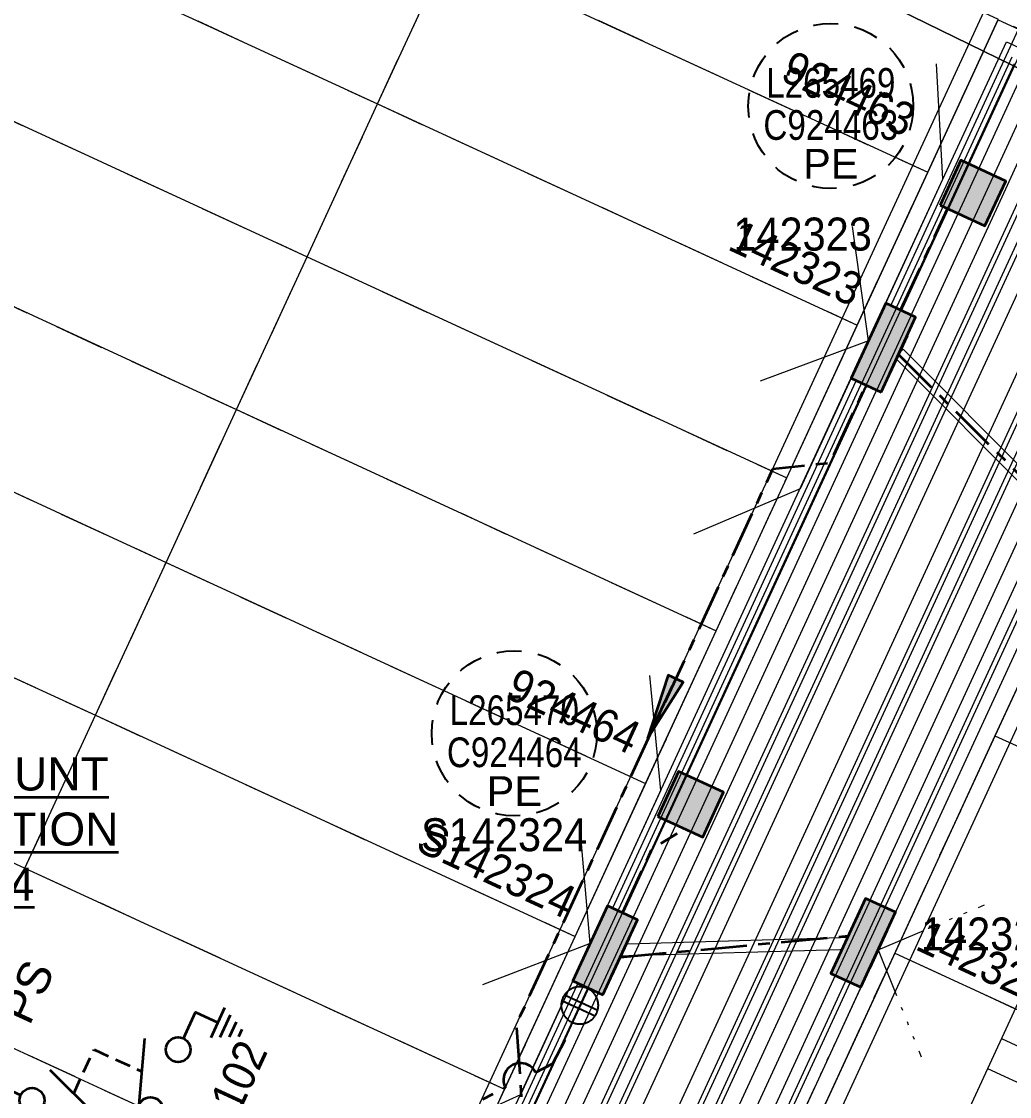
# Model space of a CAD drawing. Header units: metres. Extents: x 0 to 307451, y 0 to 6277344.
# Drawn here: x 305379.4 to 305439.2, y 6275134.6 to 6275199.8 of the extents above; entities that cross this region are included whole.
import ezdxf
from ezdxf.enums import TextEntityAlignment as Align

# ---------------------------------------------------------------- set-up
doc = ezdxf.new("R2010")
doc.units = ezdxf.units.M
for name, pattern in [('Cable Exist UG', [7, 4, -1, 1, -1]), ('CENTERX2', [4, 2.5, -0.5, 0.5, -0.5]), ('Dash', [5, 3, -2]), ('DASHED', [19.05, 12.7, -6.35]), ('IE Trench LV', [6, 4, -2]), ('PHANTOMX2', [6.6, 3, -0.75, 0.2, -0.75, 0.2, -0.75, 0.2, -0.75])]:
    doc.linetypes.add(name, pattern=pattern)
doc.layers.get('0').update_dxf_attribs({"color": 6})
for name, color, linetype, lineweight in [('_User Miscellaneous1', 30, 'Continuous', 13), ('_User_HV_Exist', 1, 'Continuous', 35), ('_User_LV_Exist', 5, 'Continuous', 35), ('_User_SL_Exist', 4, 'Continuous', 35), ('Cadastre Developer_SP_NEW', 92, 'Continuous', 15), ('Cadastre Land Parcels_SP_EXT', 118, 'Continuous', 15)]:
    doc.layers.add(name, color=color, linetype=linetype, lineweight=lineweight)
doc.layers.add('_User Miscellaneous10', color=252, linetype='Continuous', lineweight=13, plot=False, transparency=0.75)
doc.layers.add('_User Miscellaneous12', color=252, linetype='Continuous', lineweight=13, plot=False, transparency=0.5)
for name, color, linetype in [('Equip_SP_LV_EXT', 7, 'Continuous'), ('Equip_SP_SL_EXT', 7, 'Continuous'), ('Equip_SP_SL_NEW', 2, 'Continuous'), ('Notes', 7, 'Continuous'), ('Notes_SL_MISC', 4, 'Continuous'), ('SupportsUG_SP_LV_EXT', 7, 'Continuous')]:
    doc.layers.add(name, color=color, linetype=linetype)
doc.styles.add('ARIAL', font='arial.ttf', dxfattribs={"height": 2})
doc.styles.add('ieISOCP', font='arial.ttf', dxfattribs={"height": 1.5})
doc.styles.get("Standard").update_dxf_attribs({"font": 'arial.ttf'})
doc.styles.add('SWG_LABEL', font='arial.ttf')
doc.styles.add('SWITCH_LABEL', font='arial.ttf', dxfattribs={"height": 2})
doc.linetypes.add('IE Trench HV', pattern='A,4,-0.4,["/",Standard,S=2,R=0,X=0.25,Y=-1],-1.6', length=6)

# ---------------------------------------------------------------- blocks, each defined once
blk = doc.blocks.new('*U240')
at = {"width": 0.9}
blk.add_attdef('ASSET_NUM', text='', height=2, dxfattribs=at).set_placement((4, 2), align=Align.MIDDLE_LEFT)
for tag, p, flags in [('SUBURB', (-2, 0), 1), ('STREETNAME', (-1.8, 0), 9), ('PARENT', (-1.6, 0), 9), ('NOTES', (-1.4, 0), 9), ('LOCATION', (-1.2, 0), 9), ('LEGEND', (-1, 0), 9), ('USAGE', (-0.8, 0), 9), ('SUPPORT_TYPE', (-0.6, 0), 9), ('STATE', (-0.4, 0), 9), ('OWNED_BY', (-0.2, 0), 9)]:
    blk.add_attdef(tag, p, '', height=0.2, rotation=270, dxfattribs=dict(flags=flags))
blk.add_wipeout([(1, 2.5), (1, -2.5), (-1, -2.5), (-1, 2.5)])
at = {"layer": 'SupportsUG_SP_LV_EXT'}
h = blk.add_hatch(color=256, dxfattribs=at)
h.dxf.hatch_style = 1
h.paths.add_polyline_path([(-1, 2.5), (-1, -1.25), (-1, 1.25), (-1, -2.5), (1, -2.5), (1, 2.5)])
blk.add_lwpolyline([(-1, 2.5), (-1, -1.25), (-1, 1.25), (-1, -2.5), (1, -2.5), (1, 2.5)], close=True)
blk = doc.blocks.new('*U238')
at = {"width": 0.9}
blk.add_attdef('ASSET_NUM', text='', height=2, dxfattribs=at).set_placement((4, 2), align=Align.MIDDLE_LEFT)
for tag, p, flags in [('SUBURB', (-2, 0), 1), ('STREETNAME', (-1.8, 0), 9), ('PARENT', (-1.6, 0), 9), ('NOTES', (-1.4, 0), 9), ('LOCATION', (-1.2, 0), 9), ('LEGEND', (-1, 0), 9), ('USAGE', (-0.8, 0), 9), ('SUPPORT_TYPE', (-0.6, 0), 9), ('STATE', (-0.4, 0), 9), ('OWNED_BY', (-0.2, 0), 9)]:
    blk.add_attdef(tag, p, '', height=0.2, rotation=270, dxfattribs=dict(flags=flags))
blk.add_wipeout([(1, 2.5), (1, -2.5), (-1, -2.5), (-1, 2.5)])
at = {"layer": 'SupportsUG_SP_LV_EXT'}
h = blk.add_hatch(color=256, dxfattribs=at)
h.dxf.hatch_style = 1
h.paths.add_polyline_path([(-1, 2.5), (-1, -1.25), (-1, 1.25), (-1, -2.5), (1, -2.5), (1, 2.5)])
blk.add_lwpolyline([(-1, 2.5), (-1, -1.25), (-1, 1.25), (-1, -2.5), (1, -2.5), (1, 2.5)], close=True)
blk = doc.blocks.new('*U237')
at = {"layer": 'Equip_SP_SL_EXT'}
h = blk.add_hatch(color=256, dxfattribs=at)
h.dxf.hatch_style = 1
h.paths.add_polyline_path([(-1.5, 1.5), (-1.5, -1.5), (1.5, -1.5), (1.5, 1.5)])
blk.add_lwpolyline([(-1.5, 1.5), (-1.5, -1.5), (1.5, -1.5), (1.5, 1.5)], close=True)
at = {"width": 0.9, "flags": 8}
blk.add_attdef('ASSET_NUM', text='', height=2, dxfattribs=at).set_placement((4, 2), align=Align.MIDDLE_LEFT)
at = {"flags": 1}
blk.add_attdef('Z', (-2.351, -1.813), '', height=0.2, rotation=270, dxfattribs=at)
at = {"flags": 9}
for tag, p in [('NOTES', (-2, -1.813)), ('SUBURB', (-1.8, -1.813)), ('STREETNAME', (-1.6, -1.813)), ('LOCATION', (-1.4, -1.813)), ('LEGEND', (-1.2, -1.813)), ('USAGE', (-1, -1.813)), ('STATE', (-0.8, -1.813)), ('OWNED_BY', (-0.6, -1.813)), ('COLUMN_TYPE', (-0.4, -1.813)), ('STREET_CODE', (-0.2, -1.813)), ('STRUCTURE_PLANT_NUMBER', (0.031, -1.813))]:
    blk.add_attdef(tag, text='', height=0.2, rotation=270, dxfattribs=at).set_placement(p, align=Align.MIDDLE_LEFT)
blk = doc.blocks.new('SWG_SIE_ES_NEW')
for p, q in [((2.5, 0.75), (6.259, 2.118)), ((8, -1.5), (10, -1.5)), ((8.25, -2), (9.75, -2)), ((8.5, -2.5), (9.5, -2.5)), ((8.75, -3), (9.25, -3))]:
    blk.add_line(p, q)
blk.add_lwpolyline([(1.75, 0), (0, 0)])
at = {"flags": 128}
blk.add_lwpolyline([(7.25, 0), (9, 0), (9, -1.5)], dxfattribs=at)
for centre in [(2.5, 0), (6.5, 0)]:
    blk.add_circle(centre, 0.75)
at = {"flags": 1}
blk.add_attdef('Z', (0.121, -0.013), '', height=0.2, dxfattribs=at)
at = {"style": 'SWITCH_LABEL', "flags": 9}
blk.add_attdef('STREET_CODE', text='', height=0.2, dxfattribs=at).set_placement((0.121, -0.213), align=Align.MIDDLE_LEFT)
at = {"flags": 9}
for tag, p in [('ORIENTATION', (0.121, -0.413)), ('PARENT', (0.121, -0.613)), ('SUBURB', (0.121, -1.013)), ('STREETNAME', (0.121, -1.213)), ('USAGE', (0.121, -0.813)), ('OPERATED_BY', (0.103, -2.047)), ('OWNED_BY', (0.11, -1.824)), ('LOCATION', (0.121, -1.413)), ('NOTES', (0.121, -1.613)), ('MAINTAINED_BY', (0.102, -2.253))]:
    blk.add_attdef(tag, text='', height=0.2, dxfattribs=at).set_placement(p, align=Align.MIDDLE_LEFT)
at = {"style": 'ARIAL', "width": 0.9, "flags": 8}
blk.add_attdef('ASSET_NUM', text='', height=2, dxfattribs=at).set_placement((5.75, -4.5), align=Align.MIDDLE_CENTER)
blk = doc.blocks.new('SWG_SIE_SU_NEW')
at = {"linetype": 'CENTERX2'}
h = blk.add_hatch(color=256, dxfattribs=at)
h.dxf.hatch_style = 1
edge = h.paths.add_edge_path()
edge.add_arc((9, 0), 0.25, 0, 360)
at = {"linetype": 'Continuous'}
blk.add_line((6.25, 0.75), (2.491, 2.118), dxfattribs=at)
at = {"linetype": 'CENTERX2'}
for p, q in [((0, 0), (1.5, 0)), ((7, 0), (10, 0))]:
    blk.add_line(p, q, dxfattribs=at)
at = {"linetype": 'DASHED', "ltscale": 0.075}
blk.add_lwpolyline([(4.371, 1.434), (4.371, 4.371), (7.566, 4.371)], dxfattribs=at)
for centre in [(2.25, 0), (6.25, 0)]:
    blk.add_circle(centre, 0.75)
at = {"linetype": 'CENTERX2'}
blk.add_circle((9, 0), 0.25, dxfattribs=at)
at = {"flags": 8}
blk.add_attdef('ASSET_NUM', text='', height=2, rotation=180, dxfattribs=at).set_placement((-3, 0.012), align=Align.MIDDLE_LEFT)
at = {"flags": 1}
blk.add_attdef('Z', (0, 0), '', height=0.2, dxfattribs=at)
at = {"style": 'SWITCH_LABEL', "flags": 9}
blk.add_attdef('STREET_CODE', text='', height=0.2, dxfattribs=at).set_placement((0, 0), align=Align.MIDDLE_LEFT)
at = {"flags": 9}
for tag, p in [('ORIENTATION', (0, -0.2)), ('USAGE', (0, -0.6)), ('PARENT', (0, -0.4)), ('SUBURB', (0, -0.8)), ('STREETNAME', (0, -1)), ('LOCATION', (0, -1.2)), ('NOTES', (0, -1.4)), ('OPERATED_BY', (-0.009, -1.841)), ('OWNED_BY', (-0.003, -1.619)), ('MAINTAINED_BY', (-0.011, -2.048))]:
    blk.add_attdef(tag, text='', height=0.2, dxfattribs=at).set_placement(p, align=Align.MIDDLE_LEFT)
blk = doc.blocks.new('*U199')
at = {"linetype": 'Dash', "ltscale": 0.5}
blk.add_circle((0, 0), 5, dxfattribs=at)
at = {"insert": (0, -2.6), "char_height": 1.8, "attachment_point": 2}
blk.add_mtext('PE', dxfattribs=at)
at = {"width": 0.8}
blk.add_attdef('SNUMBER', text='', height=1.8, dxfattribs=at).set_placement((0, 0.5), align=Align.CENTER)
at = {"flags": 1}
blk.add_attdef('Z', (0, 0), '', height=0.2, dxfattribs=at)
at = {"width": 0.8}
blk.add_attdef('CNUMBER', text='', height=1.8, dxfattribs=at).set_placement((0, -0.25), align=Align.TOP_CENTER)
blk = doc.blocks.new('*U277')
at = {"layer": 'Equip_SP_LV_EXT'}
for p, q in [((-2.625, -3.042), (-0.611, -3.971)), ((-2.468, -2.701), (-0.452, -3.631))]:
    blk.add_line(p, q, dxfattribs=at)
at = {"layer": 'Equip_SP_LV_EXT', "flags": 128}
blk.add_lwpolyline([(-0.518, -3.808), (-0.507, -3.782), (-0.496, -3.757), (-0.486, -3.731), (-0.477, -3.705), (-0.468, -3.679), (-0.46, -3.653), (-0.452, -3.626), (-0.446, -3.599), (-0.439, -3.572), (-0.434, -3.545), (-0.429, -3.518), (-0.425, -3.491), (-0.422, -3.463), (-0.419, -3.436), (-0.417, -3.408), (-0.415, -3.381), (-0.414, -3.353), (-0.414, -3.326), (-0.415, -3.298), (-0.416, -3.27), (-0.418, -3.243), (-0.421, -3.215), (-0.424, -3.188), (-0.428, -3.161), (-0.433, -3.133), (-0.438, -3.106), (-0.444, -3.079), (-0.451, -3.053), (-0.458, -3.026), (-0.466, -3), (-0.475, -2.973), (-0.484, -2.947), (-0.494, -2.922), (-0.504, -2.896), (-0.515, -2.871), (-0.527, -2.846), (-0.539, -2.821), (-0.552, -2.797), (-0.566, -2.773), (-0.58, -2.749), (-0.595, -2.725), (-0.61, -2.702), (-0.626, -2.68), (-0.642, -2.658), (-0.659, -2.636), (-0.677, -2.614), (-0.695, -2.593), (-0.713, -2.573), (-0.732, -2.553), (-0.751, -2.533), (-0.771, -2.514), (-0.792, -2.496), (-0.813, -2.478), (-0.834, -2.46), (-0.856, -2.443), (-0.878, -2.426), (-0.9, -2.41), (-0.923, -2.395), (-0.947, -2.38), (-0.97, -2.366), (-0.994, -2.352), (-1.018, -2.339), (-1.043, -2.327), (-1.068, -2.315), (-1.093, -2.304), (-1.119, -2.293), (-1.144, -2.283), (-1.17, -2.274), (-1.197, -2.265), (-1.223, -2.257), (-1.25, -2.249), (-1.276, -2.243), (-1.303, -2.236), (-1.33, -2.231), (-1.358, -2.226), (-1.385, -2.222), (-1.412, -2.219), (-1.44, -2.216), (-1.467, -2.214), (-1.495, -2.212), (-1.522, -2.211), (-1.55, -2.211), (-1.578, -2.212), (-1.605, -2.213), (-1.633, -2.215), (-1.66, -2.218), (-1.688, -2.221), (-1.715, -2.225), (-1.742, -2.23), (-1.769, -2.235), (-1.796, -2.241), (-1.823, -2.248), (-1.85, -2.255), (-1.876, -2.263), (-1.902, -2.272), (-1.928, -2.281), (-1.954, -2.291), (-1.98, -2.301), (-2.005, -2.312), (-2.03, -2.324), (-2.055, -2.336), (-2.079, -2.349), (-2.103, -2.363), (-2.127, -2.377), (-2.15, -2.392), (-2.173, -2.407), (-2.196, -2.423), (-2.218, -2.439), (-2.24, -2.456), (-2.261, -2.474), (-2.282, -2.492), (-2.303, -2.51), (-2.323, -2.529), (-2.342, -2.548), (-2.361, -2.568), (-2.38, -2.589), (-2.398, -2.61), (-2.416, -2.631), (-2.433, -2.653), (-2.449, -2.675), (-2.465, -2.697), (-2.481, -2.72), (-2.495, -2.744), (-2.51, -2.767), (-2.523, -2.791), (-2.536, -2.815), (-2.549, -2.84), (-2.561, -2.865), (-2.572, -2.89), (-2.583, -2.916), (-2.593, -2.941), (-2.602, -2.967), (-2.611, -2.994), (-2.619, -3.02), (-2.626, -3.047), (-2.633, -3.073), (-2.639, -3.1), (-2.645, -3.127), (-2.65, -3.155), (-2.654, -3.182), (-2.657, -3.209), (-2.66, -3.237), (-2.662, -3.264), (-2.663, -3.292), (-2.664, -3.319), (-2.664, -3.347), (-2.664, -3.375), (-2.662, -3.402), (-2.66, -3.43), (-2.658, -3.457), (-2.655, -3.485), (-2.651, -3.512), (-2.646, -3.539), (-2.641, -3.566), (-2.635, -3.593), (-2.628, -3.62), (-2.621, -3.647), (-2.613, -3.673), (-2.604, -3.699), (-2.595, -3.725), (-2.585, -3.751), (-2.575, -3.777), (-2.563, -3.802), (-2.552, -3.827), (-2.539, -3.852), (-2.526, -3.876), (-2.513, -3.9), (-2.499, -3.924), (-2.484, -3.947), (-2.469, -3.97), (-2.453, -3.993), (-2.437, -4.015), (-2.42, -4.037), (-2.402, -4.058), (-2.384, -4.079), (-2.366, -4.1), (-2.347, -4.12), (-2.327, -4.139), (-2.307, -4.158), (-2.287, -4.177), (-2.266, -4.195), (-2.245, -4.213), (-2.223, -4.23), (-2.201, -4.246), (-2.178, -4.262), (-2.155, -4.278), (-2.132, -4.292), (-2.109, -4.307), (-2.085, -4.32), (-2.06, -4.334), (-2.036, -4.346), (-2.011, -4.358), (-1.985, -4.369), (-1.96, -4.38), (-1.934, -4.39), (-1.908, -4.399), (-1.882, -4.408), (-1.856, -4.416), (-1.829, -4.423), (-1.802, -4.43), (-1.775, -4.436), (-1.748, -4.442), (-1.721, -4.447), (-1.694, -4.451), (-1.666, -4.454), (-1.639, -4.457), (-1.611, -4.459), (-1.584, -4.46), (-1.556, -4.461), (-1.529, -4.461), (-1.501, -4.461), (-1.473, -4.459), (-1.446, -4.457), (-1.418, -4.455), (-1.391, -4.452), (-1.364, -4.448), (-1.336, -4.443), (-1.309, -4.438), (-1.282, -4.432), (-1.256, -4.425), (-1.229, -4.418), (-1.203, -4.41), (-1.176, -4.401), (-1.15, -4.392), (-1.124, -4.382), (-1.099, -4.372), (-1.074, -4.36), (-1.049, -4.349), (-1.024, -4.336), (-1, -4.323), (-0.976, -4.31), (-0.952, -4.296), (-0.928, -4.281), (-0.905, -4.266), (-0.883, -4.25), (-0.861, -4.234), (-0.839, -4.217), (-0.817, -4.199), (-0.796, -4.181), (-0.776, -4.163), (-0.756, -4.144), (-0.736, -4.124), (-0.717, -4.104), (-0.699, -4.084), (-0.681, -4.063), (-0.663, -4.042), (-0.646, -4.02), (-0.629, -3.998), (-0.613, -3.975), (-0.598, -3.952), (-0.583, -3.929), (-0.569, -3.906), (-0.555, -3.882), (-0.542, -3.857), (-0.53, -3.833)], close=True, dxfattribs=at)
at = {"layer": 'Equip_SP_LV_EXT', "flags": 9}
for tag, p in [('ACTUAL_STATUS', (0, 0)), ('OPERATING_VOLTAGE', (0, -0.6)), ('CONSTRUCTED_VOLTAGE', (0, -0.2)), ('NO_PHASES', (0, -0.4)), ('ORIENTATION', (0, -0.8)), ('OWNED_BY', (0, -1)), ('STATE', (0, -1.2)), ('SWITCH_TYPE', (0, -1.4)), ('USAGE', (0, -1.6)), ('NOTES', (0, -1.8))]:
    blk.add_attdef(tag, text='', height=0.2, dxfattribs=at).set_placement(p, align=Align.MIDDLE_LEFT)
at = {"layer": 'Equip_SP_LV_EXT', "flags": 1}
blk.add_attdef('Z', (0, 0), '', height=0.2, dxfattribs=at)
blk = doc.blocks.new('*U298')
h = blk.add_hatch(color=256)
h.dxf.hatch_style = 1
h.paths.add_polyline_path([(-0.444, -3.975), (0.497, -0.055), (-0.497, 0.056)])
blk.add_line((-0.055, -0.497), (-0.444, -3.975))
at = {"flags": 128}
blk.add_lwpolyline([(-0.444, -3.975), (0.497, -0.055), (-0.497, 0.056)], close=True, dxfattribs=at)
blk.add_circle((0, 0), 0.0001)
blk = doc.blocks.new('*U283')
at = {"transparency": 33554559}
for p, q in [((-50, 50), (-50, -50)), ((-50, -8), (50, -8)), ((-50, -10), (50, -10))]:
    blk.add_line(p, q, dxfattribs=at)

msp = doc.modelspace()

# ---------------------------------------------------------------- linework, layer by layer
at = {"layer": '_User Miscellaneous1'}
for p, q in [((305384.077, 6275078.6108), (305439.7709, 6275199.3232)), ((305384.6338, 6275078.0989), (305440.4247, 6275199.0216)), ((305432.279, 6275179.42), (305432.5341, 6275179.674)), ((305432.7893, 6275179.928), (305432.5341, 6275179.674)), ((305432.7893, 6275179.928), (305441.8131, 6275170.8641)), ((305432.279, 6275179.42), (305441.3029, 6275170.3561)), ((305414.7274, 6275143.8494), (305430.3491, 6275144.3059)), ((305414.7274, 6275143.8494), (305414.7379, 6275143.4896)), ((305430.3491, 6275144.3059), (305430.3596, 6275143.9461)), ((305430.3701, 6275143.5862), (305430.3596, 6275143.9461)), ((305414.7484, 6275143.1297), (305414.7379, 6275143.4896)), ((305414.7484, 6275143.1297), (305430.3701, 6275143.5862))]:
    msp.add_line(p, q, dxfattribs=at)
at = {"layer": '_User Miscellaneous10', "color": 2, "flags": 128}
for points in [[(305431.7292, 6275182.7038), (305435.196, 6275190.2172), (305434.7996, 6275197.2059)], [(305430.682, 6275180.4337), (305429.7176, 6275187.3669)], [(305430.6821, 6275180.4337), (305424.1239, 6275177.986)], [(305429.6349, 6275178.1636), (305426.5398, 6275171.456), (305420.0973, 6275168.7186)], [(305414.8772, 6275146.1785), (305418.1031, 6275153.1703), (305417.4508, 6275160.1398)], [(305413.8299, 6275143.9084), (305413.2169, 6275150.8816)], [(305413.8299, 6275143.9084), (305407.2963, 6275141.3959)], [(305412.7827, 6275141.6383), (305409.6007, 6275134.7423), (305403.2398, 6275131.8202)]]:
    msp.add_lwpolyline(points, dxfattribs=at)
at = {"layer": '_User Miscellaneous10', "color": 2, "linetype": 'PHANTOMX2', "flags": 128}
for points in [[(305431.2676, 6275143.5272), (305437.7162, 6275146.2504)], [(305431.2676, 6275143.5272), (305433.8837, 6275137.0345)], [(305430.2205, 6275141.2571), (305425.2935, 6275130.5761), (305426.6825, 6275123.7153)]]:
    msp.add_lwpolyline(points, dxfattribs=at)
at = {"layer": '_User_LV_Exist', "color": 4, "linetype": 'Cable Exist UG', "ltscale": 0.7, "flags": 128}
for points in [[(305410.5212, 6275136.0957), (305411.5714, 6275136.6266), (305412.5007, 6275138.4606)], [(305371.5203, 6275111.8861), (305368.8144, 6275113.1343), (305372.9698, 6275122.1427), (305390.5257, 6275114.0445), (305390.5257, 6275114.0445), (305390.5257, 6275114.0445), (305386.7044, 6275105.5055), (305390.9816, 6275103.6605), (305395.0939, 6275112.5629), (305397.5519, 6275113.4017), (305407.2625, 6275134.4483), (305408.6988, 6275135.1744)]]:
    msp.add_lwpolyline(points, dxfattribs=at)
at = {"layer": '_User_SL_Exist', "color": 4, "ltscale": 0.7}
msp.add_arc((305409.6046, 6275135.6323), 1.0271, 26.817998, 207.353553, dxfattribs=at)
at = {"layer": 'Cadastre Developer_SP_NEW', "linetype": 'Dash', "transparency": 33554534}
for p, q in [((305371.8934, 6275208.1907), (305400.9498, 6275194.7845)), ((305400.9498, 6275194.7845), (305405.2223, 6275204.0466)), ((305405.2223, 6275204.0466), (305434.2787, 6275190.6404)), ((305434.2787, 6275190.6404), (305438.5511, 6275199.9025)), ((305367.621, 6275198.9286), (305396.6774, 6275185.5224)), ((305396.6774, 6275185.5224), (305400.9498, 6275194.7845)), ((305400.9498, 6275194.7845), (305430.0062, 6275181.3783)), ((305430.0062, 6275181.3783), (305434.2787, 6275190.6404)), ((305363.3485, 6275189.6665), (305392.4049, 6275176.2603)), ((305392.4049, 6275176.2603), (305396.6774, 6275185.5224)), ((305396.6774, 6275185.5224), (305425.7338, 6275172.1162)), ((305425.7338, 6275172.1162), (305430.0062, 6275181.3783)), ((305359.0761, 6275180.4044), (305388.1325, 6275166.9982)), ((305388.1325, 6275166.9982), (305392.4049, 6275176.2603)), ((305392.4049, 6275176.2603), (305421.4613, 6275162.8541)), ((305421.4613, 6275162.8541), (305425.7338, 6275172.1162)), ((305354.8036, 6275171.1423), (305383.8601, 6275157.7361)), ((305444.4237, 6275169.6603), (305438.3501, 6275156.4936)), ((305383.8601, 6275157.7361), (305388.1325, 6275166.9982)), ((305388.1325, 6275166.9982), (305417.1889, 6275153.5921)), ((305417.1889, 6275153.5921), (305421.4613, 6275162.8541)), ((305350.5312, 6275161.8802), (305379.5876, 6275148.4741)), ((305379.5876, 6275148.4741), (305383.8601, 6275157.7361)), ((305383.8601, 6275157.7361), (305412.9165, 6275144.33)), ((305438.3501, 6275156.4936), (305432.2765, 6275143.3269)), ((305438.3501, 6275156.4936), (305467.4065, 6275143.0875)), ((305412.9165, 6275144.33), (305417.1889, 6275153.5921)), ((305375.3152, 6275139.212), (305379.5876, 6275148.4741)), ((305379.5876, 6275148.4741), (305408.644, 6275135.0679)), ((305408.644, 6275135.0679), (305412.9165, 6275144.33)), ((305432.2765, 6275143.3269), (305426.203, 6275130.1603)), ((305432.2765, 6275143.3269), (305461.3329, 6275129.9208)), ((305375.3152, 6275139.212), (305404.3716, 6275125.8058)), ((305404.3716, 6275125.8058), (305408.644, 6275135.0679))]:
    msp.add_line(p, q, dxfattribs=at)
at = {"layer": 'Cadastre Developer_SP_NEW'}
for p, q in [((305371.8934, 6275208.1907), (305400.9498, 6275194.7845)), ((305400.9498, 6275194.7845), (305405.2223, 6275204.0466)), ((305405.2223, 6275204.0466), (305434.2787, 6275190.6404)), ((305434.2787, 6275190.6404), (305438.5511, 6275199.9025)), ((305367.621, 6275198.9286), (305396.6774, 6275185.5224)), ((305396.6774, 6275185.5224), (305400.9498, 6275194.7845)), ((305363.3485, 6275189.6665), (305392.4049, 6275176.2603)), ((305392.4049, 6275176.2603), (305396.6774, 6275185.5224)), ((305359.0761, 6275180.4044), (305388.1325, 6275166.9982)), ((305388.1325, 6275166.9982), (305392.4049, 6275176.2603)), ((305392.4049, 6275176.2603), (305421.4613, 6275162.8541)), ((305421.4613, 6275162.8541), (305425.7338, 6275172.1162)), ((305354.8036, 6275171.1423), (305383.8601, 6275157.7361)), ((305444.4237, 6275169.6603), (305438.3501, 6275156.4936)), ((305383.8601, 6275157.7361), (305388.1325, 6275166.9982)), ((305388.1325, 6275166.9982), (305417.1889, 6275153.5921)), ((305417.1889, 6275153.5921), (305421.4613, 6275162.8541)), ((305350.5312, 6275161.8802), (305379.5876, 6275148.4741)), ((305379.5876, 6275148.4741), (305383.8601, 6275157.7361)), ((305375.3152, 6275139.212), (305379.5876, 6275148.4741)), ((305375.3152, 6275139.212), (305404.3716, 6275125.8058)), ((305404.3716, 6275125.8058), (305408.644, 6275135.0679))]:
    msp.add_line(p, q, dxfattribs=at)
at = {"layer": 'Cadastre Developer_SP_NEW', "linetype": 'Dash', "ltscale": 0.5, "transparency": 33554521, "flags": 128}
msp.add_lwpolyline([(305380.4373, 6275226.7268), (305380.4376, 6275226.7266), (305409.486, 6275213.3233), (305438.55, 6275199.9128), (305454.894, 6275192.3714), (305483.9499, 6275178.9647), (305513.006, 6275165.5578), (305529.35, 6275158.0164), (305557.5127, 6275145.0218), (305585.6752, 6275132.0272), (305602.0193, 6275124.4858), (305631.8308, 6275110.7304), (305654.5572, 6275100.2441)], dxfattribs=at)
at = {"layer": 'Cadastre Land Parcels_SP_EXT', "linetype": 'Continuous'}
for points in [[(305650.7, 6275093.908), (305692.359, 6275185.466), (305633.333, 6275213.957), (305421.066, 6275316.415), (305379.528, 6275226.405), (305635.511, 6275101.328), (305650.7, 6275093.908)], [(305650.7, 6275093.908), (305635.511, 6275101.328), (305379.528, 6275226.405), (305313.337, 6275082.977), (305578.448, 6275053.973), (305619.597, 6275025.44), (305636.269, 6275062.148), (305650.7, 6275093.908)]]:
    msp.add_lwpolyline(points, close=True, dxfattribs=at)

# ---------------------------------------------------------------- block references
at = {"layer": '_User_HV_Exist', "linetype": 'CENTERX2'}
ref = msp.add_blockref('SWG_SIE_SU_NEW', (305377.9732, 6275135.3408), dxfattribs=dict(at, rotation=335.2321440047967))
ref.add_attrib('ASSET_NUM', 'D1098', dxfattribs={"layer": '0', "height": 2.5, "rotation": 335.232144, "style": 'SWG_LABEL'}).set_placement((305366.8783, 6275140.6329), align=Align.MIDDLE_LEFT)
ref = msp.add_blockref('SWG_SIE_ES_NEW', (305386.1453, 6275131.5703), dxfattribs=dict(at, rotation=65.23214400479671))
ref.add_attrib('ASSET_NUM', 'D1102', dxfattribs={"layer": '0', "height": 2, "rotation": 65.232144, "style": 'ARIAL', "width": 0.9}).set_placement((305391.872, 6275134.4346), align=Align.MIDDLE_CENTER)
at = {"layer": '_User_LV_Exist', "rotation": 341.302948436544}
msp.add_blockref('*U298', (305419.0054, 6275159.9482), dxfattribs=at)
at = {"layer": '_User_SL_Exist', "rotation": 65.23214400591215}
for p in [(305437.012, 6275189.3793), (305419.9191, 6275152.3324)]:
    msp.add_blockref('*U237', p, dxfattribs=at)
at = {"layer": 'Notes_SL_MISC', "linetype": 'ByBlock', "lineweight": -2}
for p, values in [((305428.405, 6275194.6594), {'SNUMBER': 'L265469', 'CNUMBER': 'C924463'}), ((305409.2316, 6275156.6419), {'SNUMBER': 'L265470', 'CNUMBER': 'C924464'})]:
    msp.add_blockref('*U199', p, dxfattribs=at).add_auto_attribs(values)

# ---------------------------------------------------------------- texts
at = {"layer": '_User_HV_Exist', "color": 6, "linetype": 'IE Trench HV', "insert": (305365.0594, 6275155.1771), "char_height": 2, "width": 22.189354, "attachment_point": 1, "style": 'ieISOCP'}
msp.add_mtext('\\pi2.8484;{\\L\\C256;PAD MOUNT \\P\\pi2.3457;SUBSTATION \\P\\pi7.3362;35104}', dxfattribs=at)
at = {"layer": '_User_HV_Exist', "insert": (305378.9679, 6275139.287), "char_height": 2, "attachment_point": 4, "rotation": 65.232144}
msp.add_mtext('PS', dxfattribs=at)

# ---------------------------------------------------------------- next in the draw order: block references
at = {"layer": '_User Miscellaneous1'}
ref = msp.add_blockref('*U238', (305431.5901, 6275180.0148), dxfattribs=dict(at, rotation=155.2369444197723))
ref.add_attrib('ASSET_NUM', '142323', dxfattribs={"layer": '0', "height": 2, "rotation": 335.232144, "width": 0.9}).set_placement((305422.5017, 6275186.8981), align=Align.MIDDLE_LEFT)
ref = msp.add_blockref('*U240', (305414.7379, 6275143.4896), dxfattribs=dict(at, rotation=155.2369444197723))
ref.add_attrib('ASSET_NUM', 'S142324', dxfattribs={"layer": '0', "height": 2, "rotation": 335.232144, "width": 0.9}).set_placement((305403.5836, 6275150.4956), align=Align.MIDDLE_LEFT)
ref = msp.add_blockref('*U238', (305430.3596, 6275143.9461), dxfattribs=dict(at, rotation=155.2369444197723))
ref.add_attrib('ASSET_NUM', '142324A', dxfattribs={"layer": '0', "height": 2, "rotation": 335.232144, "width": 0.9}).set_placement((305433.8671, 6275144.4806), align=Align.MIDDLE_LEFT)

# ---------------------------------------------------------------- next in the draw order: linework, layer by layer
at = {"layer": '_User_LV_Exist', "linetype": 'Cable Exist UG', "ltscale": 0.7, "flags": 128}
msp.add_lwpolyline([(305402.9411, 6275117.9234), (305409.8075, 6275132.8031), (305409.363, 6275139.001), (305424.8942, 6275172.663), (305428.3731, 6275173.0419), (305430.5429, 6275177.7447)], dxfattribs=at)
at = {"layer": '_User_SL_Exist', "color": 4, "linetype": 'Cable Exist UG', "ltscale": 0.7, "flags": 128}
for points in [[(305432.6374, 6275182.2849), (305435.4756, 6275188.4362)], [(305415.7853, 6275145.7596), (305417.5714, 6275149.631), (305419.1044, 6275150.5666)]]:
    msp.add_lwpolyline(points, dxfattribs=at)

# ---------------------------------------------------------------- next in the draw order: block references
at = {"layer": 'Equip_SP_SL_NEW'}
ref = msp.add_blockref('*U237', (305437.012, 6275189.3793), dxfattribs=dict(at, rotation=65.23214400591215))
ref.add_attrib('ASSET_NUM', '924463', dxfattribs={"layer": '0', "height": 2, "rotation": 335.232144, "width": 0.9}).set_placement((305425.691, 6275197.1746), align=Align.MIDDLE_LEFT)
ref = msp.add_blockref('*U237', (305419.9191, 6275152.3324), dxfattribs=dict(at, rotation=65.23214400591215))
ref.add_attrib('ASSET_NUM', '924464', dxfattribs={"layer": '0', "height": 2, "rotation": 335.232144, "width": 0.9}).set_placement((305409.0242, 6275159.7541), align=Align.MIDDLE_LEFT)

# ---------------------------------------------------------------- next in the draw order: block references
at = {"layer": '_User_LV_Exist'}
ref = msp.add_blockref('*U238', (305431.5901, 6275180.0148), dxfattribs=dict(at, rotation=155.2369444197723))
ref.add_attrib('ASSET_NUM', '142323', dxfattribs={"layer": '0', "height": 2, "width": 0.9}).set_placement((305422.5017, 6275186.8981), align=Align.MIDDLE_LEFT)
ref = msp.add_blockref('*U240', (305414.7379, 6275143.4896), dxfattribs=dict(at, rotation=155.2369444197723))
ref.add_attrib('ASSET_NUM', 'S142324', dxfattribs={"layer": '0', "height": 2, "width": 0.9}).set_placement((305403.5836, 6275150.4956), align=Align.MIDDLE_LEFT)
ref = msp.add_blockref('*U238', (305430.3596, 6275143.9461), dxfattribs=dict(at, rotation=155.2369444197723))
ref.add_attrib('ASSET_NUM', '142324A', dxfattribs={"layer": '0', "height": 2, "width": 0.9}).set_placement((305433.8671, 6275144.4806), align=Align.MIDDLE_LEFT)

# ---------------------------------------------------------------- next in the draw order: linework, layer by layer
at = {"layer": '_User Miscellaneous10', "flags": 128}
for points in [[(305414.9727, 6275319.2009), (305401.7293, 6275289.9616), (305389.2238, 6275262.3514), (305381.3819, 6275245.0377), (305373.6638, 6275228.0241), (305361.5351, 6275201.7365), (305355.1279, 6275187.8409), (305350.0192, 6275176.7658), (305345.3635, 6275166.6729), (305315.8848, 6275102.7669), (305322.8233, 6275083.3587), (305354.9617, 6275072.0091), (305378.8204, 6275069.4648), (305388.2218, 6275074.8), (305419.0056, 6275141.5206), (305427.552, 6275160.044), (305440.3716, 6275187.8292), (305441.8337, 6275190.9988), (305446.0029, 6275189.0794), (305414.8832, 6275121.6161), (305394.4099, 6275077.2325), (305400.1063, 6275067.1948), (305464.89, 6275060.286)], [(305415.8821, 6275318.7851), (305402.6402, 6275289.549), (305390.1347, 6275261.9388), (305382.2928, 6275244.6251), (305374.5731, 6275227.6081), (305362.4431, 6275201.3176), (305356.0361, 6275187.4222), (305350.9272, 6275176.3469), (305346.2715, 6275166.254), (305316.9639, 6275102.719), (305323.6048, 6275084.1432), (305355.1842, 6275072.9911), (305378.6066, 6275070.4932), (305387.4485, 6275075.511), (305418.0976, 6275141.9395), (305426.644, 6275160.463), (305439.4636, 6275188.2481), (305441.3442, 6275192.325), (305447.3301, 6275189.5693), (305415.7913, 6275121.1972), (305395.5329, 6275077.2797), (305400.7227, 6275068.1347), (305464.6762, 6275061.3145)], [(305416.7916, 6275318.3693), (305403.5511, 6275289.1365), (305391.0456, 6275261.5262), (305383.2038, 6275244.2125), (305375.4825, 6275227.192), (305363.3511, 6275200.8986), (305356.9442, 6275187.0034), (305351.8353, 6275175.9281), (305347.1796, 6275165.8351), (305318.0431, 6275102.671), (305324.3863, 6275084.9278), (305355.4067, 6275073.973), (305378.3928, 6275071.5217), (305386.6752, 6275076.222), (305417.1895, 6275142.3584), (305425.736, 6275160.8819), (305438.5556, 6275188.6671), (305440.8547, 6275193.6512)], [(305417.701, 6275317.9535), (305404.4621, 6275288.7239), (305391.9566, 6275261.1137), (305384.1147, 6275243.8), (305376.3918, 6275226.776), (305364.2591, 6275200.4797), (305357.8523, 6275186.5847), (305352.7433, 6275175.5092), (305348.0876, 6275165.4163), (305319.1222, 6275102.623), (305325.1678, 6275085.7123), (305355.6293, 6275074.955), (305378.179, 6275072.5502), (305385.9019, 6275076.9329), (305416.2815, 6275142.7774), (305424.828, 6275161.3008), (305437.6476, 6275189.086), (305440.3652, 6275194.9775)], [(305418.6105, 6275317.5377), (305405.373, 6275288.3113), (305392.8675, 6275260.7011), (305385.0256, 6275243.3874), (305377.3012, 6275226.36), (305365.1671, 6275200.0607), (305358.7604, 6275186.166), (305353.6514, 6275175.0903), (305348.9957, 6275164.9974), (305320.2013, 6275102.575), (305325.9493, 6275086.4968), (305355.8518, 6275075.9369), (305377.9652, 6275073.5786), (305385.1287, 6275077.6439), (305415.3735, 6275143.1963), (305423.9199, 6275161.7198), (305436.7396, 6275189.505), (305439.8757, 6275196.3037)], [(305380.0046, 6275230.6248), (305377.9377, 6275226.0687), (305365.8027, 6275199.7675), (305359.3961, 6275185.8729), (305354.287, 6275174.7971), (305349.6313, 6275164.7042), (305320.9567, 6275102.5415), (305326.4964, 6275087.046), (305356.0076, 6275076.6243), (305377.8155, 6275074.2986), (305384.5874, 6275078.1416), (305414.7379, 6275143.4896), (305423.2843, 6275162.013), (305436.104, 6275189.7982), (305439.5331, 6275197.232)], [(305380.9152, 6275230.2117), (305378.8471, 6275225.6527), (305366.7107, 6275199.3485), (305360.3042, 6275185.4542), (305355.1951, 6275174.3783), (305350.5394, 6275164.2853), (305322.0359, 6275102.4935), (305327.2779, 6275087.8306), (305356.2301, 6275077.6062), (305377.6017, 6275075.327), (305383.8141, 6275078.8526), (305413.8299, 6275143.9085), (305422.3763, 6275162.432), (305435.196, 6275190.2172), (305439.0436, 6275198.5583), (305453.5681, 6275191.8717), (305420.0591, 6275119.2285), (305400.8111, 6275077.5015), (305403.6197, 6275072.5524), (305463.6713, 6275066.1483)], [(305381.8259, 6275229.7985), (305379.7564, 6275225.2367), (305367.6188, 6275198.9296), (305361.2123, 6275185.0354), (305356.1031, 6275173.9594), (305351.4474, 6275163.8664), (305323.115, 6275102.4455), (305328.0594, 6275088.6151), (305356.4526, 6275078.5881), (305377.3879, 6275076.3555), (305383.0408, 6275079.5635), (305412.9219, 6275144.3275), (305421.4683, 6275162.8509), (305434.288, 6275190.6361), (305438.5541, 6275199.8845), (305454.8953, 6275192.3615), (305420.9671, 6275118.8097), (305401.9342, 6275077.5487), (305404.2361, 6275073.4923), (305463.4575, 6275067.1767)], [(305382.7366, 6275229.3854), (305380.6658, 6275224.8206), (305368.5268, 6275198.5106), (305362.1204, 6275184.6167), (305357.0112, 6275173.5405), (305352.3555, 6275163.4476), (305324.1941, 6275102.3975), (305328.8409, 6275089.3996), (305356.6752, 6275079.5701), (305377.1741, 6275077.384), (305382.2676, 6275080.2745), (305412.0139, 6275144.7464), (305420.5603, 6275163.2699), (305433.3799, 6275191.0551), (305438.0646, 6275201.2107), (305456.2226, 6275192.8514), (305421.8752, 6275118.3908), (305403.0572, 6275077.5959), (305404.8525, 6275074.4323), (305463.2437, 6275068.2052)], [(305378.5666, 6275070.1256), (305387.6805, 6275075.2977), (305418.37, 6275141.8138), (305426.9164, 6275160.3373), (305439.736, 6275188.1225), (305441.4911, 6275191.9271), (305446.9319, 6275189.4223), (305415.5188, 6275121.3229), (305395.196, 6275077.2656), (305400.5378, 6275067.8527), (305464.7404, 6275061.0059), (305473.7501, 6275066.1189), (305513.2274, 6275151.6817), (305515.9468, 6275157.577), (305521.3881, 6275155.067), (305502.9607, 6275115.119), (305481.2656, 6275068.0868), (305486.6074, 6275058.6739), (305548.7441, 6275052.0475), (305557.7541, 6275057.1606)], [(305452.2409, 6275191.3818), (305419.151, 6275119.6474), (305399.6881, 6275077.4543), (305403.0033, 6275071.6125), (305463.8851, 6275065.1198)], [(305451.3118, 6275191.0389), (305418.5154, 6275119.9406), (305398.902, 6275077.4213), (305402.5719, 6275070.9545), (305464.0348, 6275064.3999)], [(305379.0601, 6275069.2559), (305388.4537, 6275074.5867), (305419.278, 6275141.3949), (305427.8244, 6275159.9183), (305440.644, 6275187.7035), (305441.9806, 6275190.6009), (305445.6047, 6275188.9325), (305414.6108, 6275121.7417), (305394.073, 6275077.2184), (305399.9214, 6275066.9128), (305464.9542, 6275059.9774), (305474.5234, 6275065.4079), (305514.1354, 6275151.2628), (305516.436, 6275156.2501), (305520.0612, 6275154.5779), (305502.0527, 6275115.5379), (305480.1426, 6275068.0396), (305485.991, 6275057.734), (305548.9579, 6275051.019), (305558.5274, 6275056.4496)], [(305379.0601, 6275069.2559), (305388.4537, 6275074.5867), (305419.278, 6275141.3949), (305427.8244, 6275159.9183), (305440.644, 6275187.7035), (305441.9806, 6275190.6009), (305445.6047, 6275188.9325), (305414.6108, 6275121.7417), (305394.073, 6275077.2184), (305399.9214, 6275066.9128), (305464.9542, 6275059.9774), (305474.5234, 6275065.4079), (305514.1354, 6275151.2628), (305516.436, 6275156.2501), (305520.0612, 6275154.5779), (305502.0527, 6275115.5379), (305480.1426, 6275068.0396), (305485.991, 6275057.734), (305548.9579, 6275051.019), (305558.5274, 6275056.4496)], [(305448.6573, 6275190.0592), (305416.6993, 6275120.7783), (305396.6559, 6275077.3269), (305401.3391, 6275069.0746), (305464.4624, 6275062.3429)], [(305449.9846, 6275190.549), (305417.6073, 6275120.3595), (305397.7789, 6275077.3741), (305401.9555, 6275070.0146), (305464.2486, 6275063.3714)], [(305379.5537, 6275068.3861), (305389.227, 6275073.8757), (305420.186, 6275140.9759), (305428.7324, 6275159.4994), (305441.5521, 6275187.2846), (305442.4701, 6275189.2747), (305444.2775, 6275188.4426), (305413.7027, 6275122.1606), (305392.9499, 6275077.1712), (305399.305, 6275065.9728), (305465.168, 6275058.949), (305475.2966, 6275064.697), (305515.0434, 6275150.8438), (305516.9252, 6275154.9232), (305518.7342, 6275154.0887), (305501.1446, 6275115.9568), (305479.0195, 6275067.9924), (305485.3746, 6275056.7941), (305549.1717, 6275049.9905), (305559.3007, 6275055.7387)]]:
    msp.add_lwpolyline(points, dxfattribs=at)
at = {"layer": '_User Miscellaneous10', "color": 4, "flags": 128}
for points in [[(305380.2778, 6275230.5009), (305378.2105, 6275225.9439), (305366.0751, 6275199.6418), (305359.6685, 6275185.7473), (305354.5594, 6275174.6715), (305349.9037, 6275164.5785), (305321.2805, 6275102.5271), (305326.7308, 6275087.2814), (305356.0743, 6275076.9188), (305377.7514, 6275074.6071), (305384.3554, 6275078.3549), (305414.4655, 6275143.6153), (305423.0119, 6275162.1387), (305435.8316, 6275189.9239), (305439.3862, 6275197.6299)], [(305452.639, 6275191.5288), (305419.4234, 6275119.5217), (305400.025, 6275077.4685), (305403.1883, 6275071.8944), (305463.821, 6275065.4283)]]:
    msp.add_lwpolyline(points, dxfattribs=at)
at = {"layer": '_User_LV_Exist', "linetype": 'Cable Exist UG', "ltscale": 0.7, "flags": 128}
for points in [[(305432.4981, 6275179.5959), (305432.4981, 6275179.5959), (305441.558, 6275170.6101), (305441.558, 6275170.6101)], [(305415.646, 6275143.0707), (305415.646, 6275143.0707), (305429.4515, 6275144.365)]]:
    msp.add_lwpolyline(points, dxfattribs=at)
at = {"layer": 'Cadastre Developer_SP_NEW'}
for p, q in [((305400.9498, 6275194.7845), (305430.0062, 6275181.3783)), ((305430.0062, 6275181.3783), (305434.2787, 6275190.6404)), ((305396.6774, 6275185.5224), (305425.7338, 6275172.1162)), ((305425.7338, 6275172.1162), (305430.0062, 6275181.3783)), ((305383.8601, 6275157.7361), (305412.9165, 6275144.33)), ((305438.3501, 6275156.4936), (305432.2765, 6275143.3269)), ((305438.3501, 6275156.4936), (305467.4065, 6275143.0875)), ((305412.9165, 6275144.33), (305417.1889, 6275153.5921)), ((305379.5876, 6275148.4741), (305408.644, 6275135.0679)), ((305408.644, 6275135.0679), (305412.9165, 6275144.33)), ((305432.2765, 6275143.3269), (305426.203, 6275130.1603)), ((305432.2765, 6275143.3269), (305461.3329, 6275129.9208))]:
    msp.add_line(p, q, dxfattribs=at)

# ---------------------------------------------------------------- next in the draw order: block references
at = {"layer": '_User Miscellaneous12', "linetype": 'IE Trench LV', "rotation": 335.2307551801796}
msp.add_blockref('*U283', (305487.489, 6275124.4564), dxfattribs=at)
at = {"layer": 'Notes'}
msp.add_blockref('*U277', (305414.738, 6275143.4895), dxfattribs=at)

doc.saveas('drawing.dxf')
